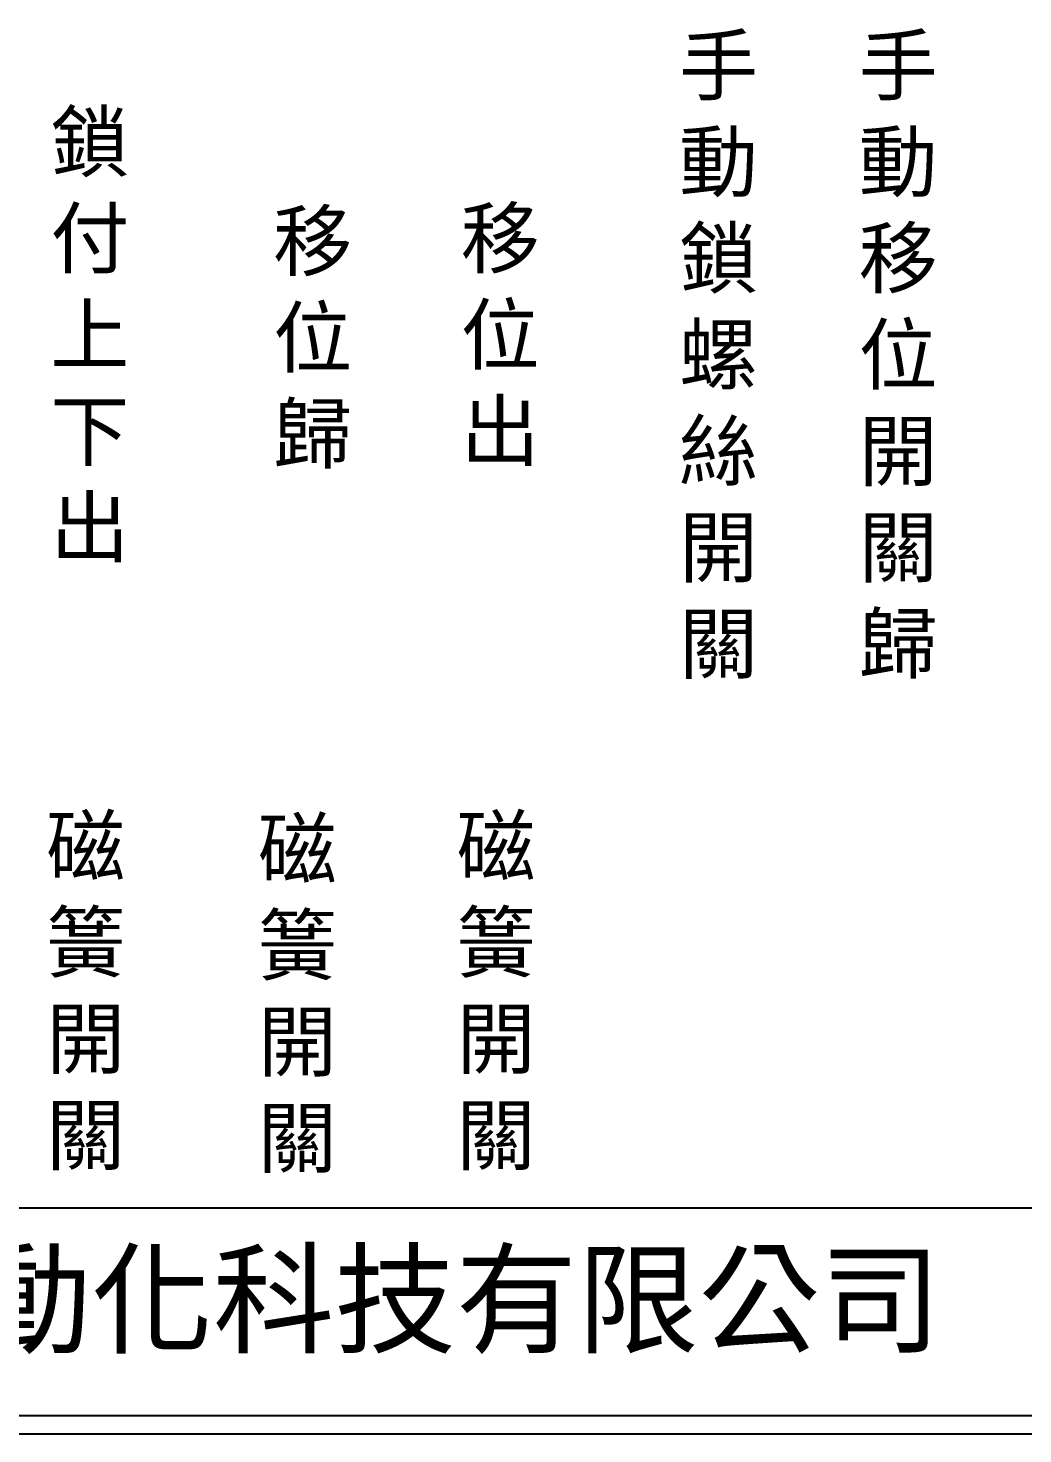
# Model space of a CAD drawing. Extents: x 275 to 562, y 265 to 469.
# Drawn here: x 342 to 409, y 264.9 to 359.8 of the extents above; entities that cross this region are included whole.
import ezdxf

# ---------------------------------------------------------------- set-up
doc = ezdxf.new("R2010")
doc.units = 0
doc.layers.add('圖框層', color=7, linetype='CONTINUOUS')
doc.layers.add('標尺寸層', color=3, linetype='CONTINUOUS')
doc.styles.add('CNS', font='romanc.shx', dxfattribs={"bigfont": 'chineset.shx'})
doc.styles.add('STSL', font='KAIU.TTF')

msp = doc.modelspace()

# ---------------------------------------------------------------- linework, layer by layer
at = {"layer": '圖框層', "color": 7}
for p, q in [((276.148, 280.195), (560.648, 280.195)), ((276.148, 266.195), (560.648, 266.195)), ((274.898, 264.945), (561.898, 264.945))]:
    msp.add_line(p, q, dxfattribs=at)

# ---------------------------------------------------------------- texts
at = {"layer": '圖框層', "color": 4, "style": 'STSL'}
msp.add_text('泓陞自動化科技有限公司', height=6, dxfattribs=at).set_placement((313.501, 271.022))
at = {"layer": '標尺寸層', "color": 7, "char_height": 3.9, "width": 4.96081, "style": 'CNS'}
for s, insert, attachment_point in [('{\\fDFKai-SB|b0|i0|c136|p65;手動鎖螺絲開關}', (385.84, 359.212), 1), ('{\\fDFKai-SB|b0|i0|c136|p65;手動移位開關\\P歸}', (397.952, 359.212), 1), ('{\\fDFKai-SB|b0|i0|c136|p65;鎖付上下出}', (346.118, 338.896), 5), ('{\\fDFKai-SB|b0|i0|c136|p65;移位出}', (373.781, 338.888), 5), ('{\\fDFKai-SB|b0|i0|c136|p65;移位歸}', (361.142, 338.704), 5), ('{\\fDFKai-SB|b0|i0|c136|p65;磁簧開關}', (345.843, 294.643), 5), ('{\\fDFKai-SB|b0|i0|c136|p65;磁簧開關}', (360.111, 294.451), 5), ('{\\fDFKai-SB|b0|i0|c136|p65;磁簧開關}', (373.505, 294.636), 5)]:
    msp.add_mtext(s, dxfattribs=dict(at, insert=insert, attachment_point=attachment_point))

doc.saveas('drawing.dxf')
